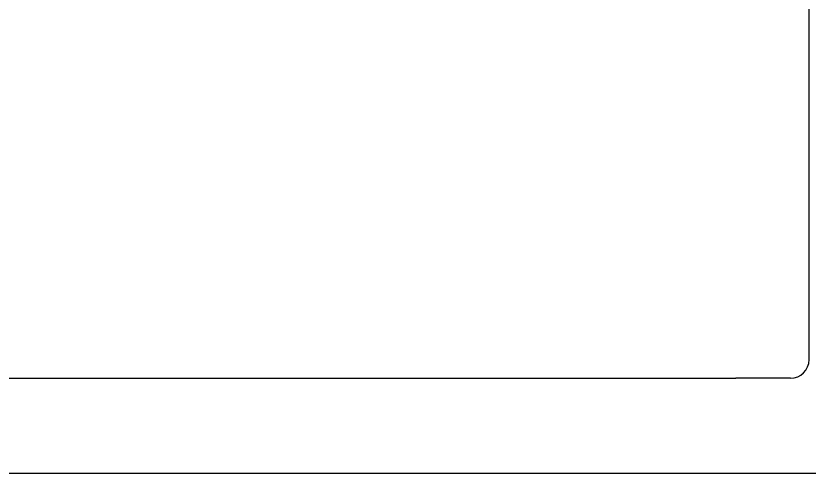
# Model space of a CAD drawing. Extents: x 0 to 527, y 0 to 420.
# Drawn here: x 138.8 to 174.62, y 0.04 to 20.7 of the extents above; entities that cross this region are included whole.
import ezdxf

# ---------------------------------------------------------------- set-up
doc = ezdxf.new("R2010")
doc.units = 0
doc.layers.get('0').update_dxf_attribs({"linetype": 'CONTINUOUS'})

msp = doc.modelspace()

# ---------------------------------------------------------------- linework, layer by layer
at = {"color": 1}
msp.add_line((173.77, 4.327), (171.3, 4.327), dxfattribs=at)
msp.add_lwpolyline([(-0.1, 420.042), (-0.1, 0.042), (526.9, 0.042), (526.9, 420.042)], close=True, dxfattribs=at)
for points in [[(174.614, 5.171), (174.614, 57.463)], [(92.33, 4.327), (171.3, 4.327)]]:
    msp.add_lwpolyline(points, dxfattribs=at)
msp.add_arc((173.77, 5.171), 0.844, 270, 0, dxfattribs=at)

doc.saveas('drawing.dxf')
